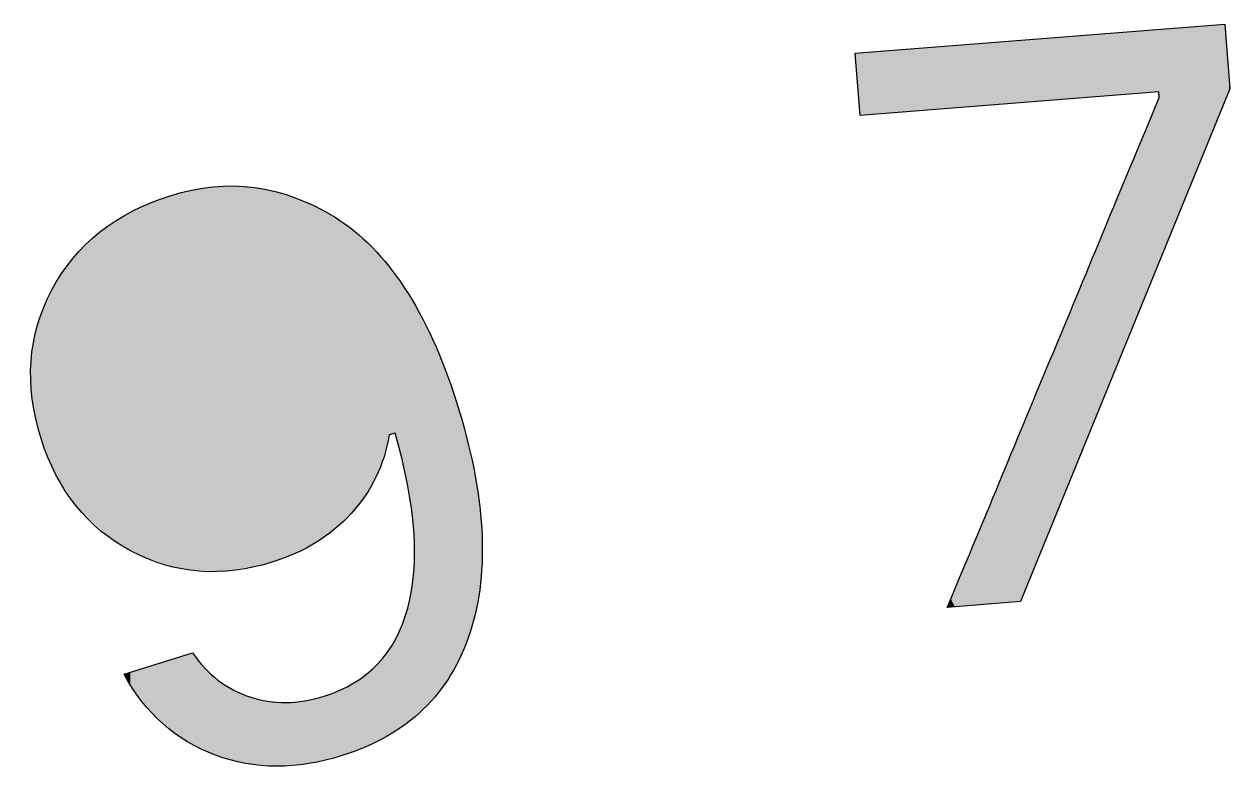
# Model space of a CAD drawing. Extents: x 1 to 47.3, y -47.1 to -0.8.
# Drawn here: x 16.09 to 23.27, y -5.3 to -0.86 of the extents above; entities that cross this region are included whole.
import ezdxf

# ---------------------------------------------------------------- set-up
doc = ezdxf.new("R2010")
doc.units = 0
doc.layers.add('LAYER_1', color=7, linetype='CONTINUOUS')

# ---------------------------------------------------------------- blocks, each defined once
blk = doc.blocks.new('*U27')
at = {"layer": 'LAYER_1', "color": 7}
for points in [[(23.2166, -1.3642), (23.1917, -0.8625), (23.2166, -0.8605)], [(23.2273, -1.338), (23.2166, -0.8605), (23.2273, -0.8597)], [(23.2166, -1.3642), (23.2166, -0.8605), (23.2273, -1.338)], [(23.2347, -1.3198), (23.2273, -0.8597), (23.2347, -0.8591)], [(23.2273, -1.338), (23.2273, -0.8597), (23.2347, -1.3198)], [(23.2347, -1.3198), (23.2347, -0.8591), (23.2357, -1.3174)], [(23.2357, -1.3174), (23.2347, -0.8591), (23.2357, -0.8601)], [(23.2357, -1.3174), (23.2357, -0.8601), (23.2389, -1.3097)], [(23.2389, -1.3097), (23.2357, -0.8601), (23.2389, -0.9002)], [(22.3476, -1.3019), (22.3011, -0.9328), (22.3476, -0.9291)], [(22.4671, -1.2925), (22.3476, -0.9291), (22.4671, -0.9197)], [(22.3476, -1.3019), (22.3476, -0.9291), (22.4671, -1.2925)], [(22.4844, -1.2911), (22.4671, -0.9197), (22.4844, -0.9183)], [(22.4671, -1.2925), (22.4671, -0.9197), (22.4844, -1.2911)], [(22.4984, -1.29), (22.4844, -0.9183), (22.4984, -0.9172)], [(22.4844, -1.2911), (22.4844, -0.9183), (22.4984, -1.29)], [(22.5013, -1.2898), (22.4984, -0.9172), (22.5013, -0.917)], [(22.4984, -1.29), (22.4984, -0.9172), (22.5013, -1.2898)], [(22.5849, -1.2832), (22.5013, -0.917), (22.5849, -0.9104)], [(22.5013, -1.2898), (22.5013, -0.917), (22.5849, -1.2832)], [(22.6669, -1.2767), (22.5849, -0.9104), (22.6669, -0.9039)], [(22.5849, -1.2832), (22.5849, -0.9104), (22.6669, -1.2767)], [(22.6939, -1.2746), (22.6669, -0.9039), (22.6939, -0.9018)], [(22.6669, -1.2767), (22.6669, -0.9039), (22.6939, -1.2746)], [(22.726, -1.2721), (22.6939, -0.9018), (22.726, -0.8993)], [(22.6939, -1.2746), (22.6939, -0.9018), (22.726, -1.2721)], [(22.7846, -1.2675), (22.726, -0.8993), (22.7846, -0.8946)], [(22.726, -1.2721), (22.726, -0.8993), (22.7846, -1.2675)], [(22.8124, -1.2653), (22.7846, -0.8946), (22.8124, -0.8924)], [(22.7846, -1.2675), (22.7846, -0.8946), (22.8124, -1.2653)], [(22.8163, -1.265), (22.8124, -0.8924), (22.8163, -0.8921)], [(22.8124, -1.2653), (22.8124, -0.8924), (22.8163, -1.265)], [(22.8213, -1.2646), (22.8163, -0.8921), (22.8213, -0.8917)], [(22.8163, -1.265), (22.8163, -0.8921), (22.8213, -1.2646)], [(22.8409, -1.263), (22.8213, -0.8917), (22.8409, -0.8902)], [(22.8213, -1.2646), (22.8213, -0.8917), (22.8409, -1.263)], [(22.8435, -1.2631), (22.8409, -0.8902), (22.8435, -0.89)], [(22.8409, -1.263), (22.8409, -0.8902), (22.8435, -1.2631)], [(22.8435, -1.2631), (22.8435, -0.89), (22.8438, -1.2632)], [(22.8438, -1.2632), (22.8435, -0.89), (22.8438, -0.89)], [(22.8459, -1.29), (22.8438, -0.89), (22.8459, -0.8898)], [(22.8438, -1.2632), (22.8438, -0.89), (22.8459, -1.29)], [(22.8459, -1.29), (22.8459, -0.8898), (22.8463, -1.2945)], [(22.8463, -1.2945), (22.8459, -0.8898), (22.8463, -0.8898)], [(22.9483, -2.0217), (22.8463, -0.8898), (22.9483, -0.8817)], [(22.8463, -2.2718), (22.8463, -0.8898), (22.9483, -2.0217)], [(22.9644, -1.9823), (22.9483, -0.8817), (22.9644, -0.8804)], [(22.9483, -2.0217), (22.9483, -0.8817), (22.9644, -1.9823)], [(23.0317, -1.8175), (22.9644, -0.8804), (23.0317, -0.8751)], [(22.9644, -1.9823), (22.9644, -0.8804), (23.0317, -1.8175)], [(23.0406, -1.7956), (23.0317, -0.8751), (23.0406, -0.8744)], [(23.0317, -1.8175), (23.0317, -0.8751), (23.0406, -1.7956)], [(23.0927, -1.6678), (23.0406, -0.8744), (23.0927, -0.8703)], [(23.0406, -1.7956), (23.0406, -0.8744), (23.0927, -1.6678)], [(23.1175, -1.6072), (23.0927, -0.8703), (23.1175, -0.8684)], [(23.0927, -1.6678), (23.0927, -0.8703), (23.1175, -1.6072)], [(23.1465, -1.536), (23.1175, -0.8684), (23.1465, -0.8661)], [(23.1175, -1.6072), (23.1175, -0.8684), (23.1465, -1.536)], [(23.1768, -1.4617), (23.1465, -0.8661), (23.1768, -0.8637)], [(23.1465, -1.536), (23.1465, -0.8661), (23.1768, -1.4617)], [(23.1917, -1.4252), (23.1768, -0.8637), (23.1917, -0.8625)], [(23.1768, -1.4617), (23.1768, -0.8637), (23.1917, -1.4252)], [(23.1917, -1.4252), (23.1917, -0.8625), (23.2166, -1.3642)], [(23.2389, -1.3097), (23.2389, -0.9002), (23.2452, -1.2941)], [(23.2452, -1.2941), (23.2389, -0.9002), (23.2452, -0.9806)], [(21.401, -1.3765), (21.2989, -1.0119), (21.401, -1.0039)], [(21.4269, -1.3745), (21.401, -1.0039), (21.4269, -1.0018)], [(21.401, -1.3765), (21.401, -1.0039), (21.4269, -1.3745)], [(21.5854, -1.362), (21.4269, -1.0018), (21.5854, -0.9893)], [(21.4269, -1.3745), (21.4269, -1.0018), (21.5854, -1.362)], [(21.5882, -1.3618), (21.5854, -0.9893), (21.5882, -0.9891)], [(21.5854, -1.362), (21.5854, -0.9893), (21.5882, -1.3618)], [(21.5996, -1.3609), (21.5882, -0.9891), (21.5996, -0.9882)], [(21.5882, -1.3618), (21.5882, -0.9891), (21.5996, -1.3609)], [(21.6064, -1.3604), (21.5996, -0.9882), (21.6064, -0.9876)], [(21.5996, -1.3609), (21.5996, -0.9882), (21.6064, -1.3604)], [(21.6295, -1.3585), (21.6064, -0.9876), (21.6295, -0.9858)], [(21.6064, -1.3604), (21.6064, -0.9876), (21.6295, -1.3585)], [(21.6305, -1.3584), (21.6295, -0.9858), (21.6305, -0.9857)], [(21.6295, -1.3585), (21.6295, -0.9858), (21.6305, -1.3584)], [(21.6386, -1.3578), (21.6305, -0.9857), (21.6386, -0.9851)], [(21.6305, -1.3584), (21.6305, -0.9857), (21.6386, -1.3578)], [(21.6386, -1.3578), (21.6386, -0.9851), (21.6388, -1.3578)], [(21.6388, -1.3578), (21.6386, -0.9851), (21.6388, -0.9851)], [(21.7327, -1.3504), (21.6388, -0.9851), (21.7327, -0.9777)], [(21.6388, -1.3578), (21.6388, -0.9851), (21.7327, -1.3504)], [(21.7482, -1.3492), (21.7327, -0.9777), (21.7482, -0.9765)], [(21.7327, -1.3504), (21.7327, -0.9777), (21.7482, -1.3492)], [(21.8435, -1.3417), (21.7482, -0.9765), (21.8435, -0.9689)], [(21.7482, -1.3492), (21.7482, -0.9765), (21.8435, -1.3417)], [(21.8563, -1.3406), (21.8435, -0.9689), (21.8563, -0.9679)], [(21.8435, -1.3417), (21.8435, -0.9689), (21.8563, -1.3406)], [(21.9446, -1.3337), (21.8563, -0.9679), (21.9446, -0.9609)], [(21.8563, -1.3406), (21.8563, -0.9679), (21.9446, -1.3337)], [(22.0096, -1.3286), (21.9446, -0.9609), (22.0096, -0.9558)], [(21.9446, -1.3337), (21.9446, -0.9609), (22.0096, -1.3286)], [(22.0203, -1.3277), (22.0096, -0.9558), (22.0203, -0.955)], [(22.0096, -1.3286), (22.0096, -0.9558), (22.0203, -1.3277)], [(22.0249, -1.3274), (22.0203, -0.955), (22.0249, -0.9546)], [(22.0203, -1.3277), (22.0203, -0.955), (22.0249, -1.3274)], [(22.042, -1.326), (22.0249, -0.9546), (22.042, -0.9533)], [(22.0249, -1.3274), (22.0249, -0.9546), (22.042, -1.326)], [(22.0589, -1.3247), (22.042, -0.9533), (22.0589, -0.9519)], [(22.042, -1.326), (22.042, -0.9533), (22.0589, -1.3247)], [(22.0707, -1.3237), (22.0589, -0.9519), (22.0707, -0.951)], [(22.0589, -1.3247), (22.0589, -0.9519), (22.0707, -1.3237)], [(22.0801, -1.323), (22.0707, -0.951), (22.0801, -0.9502)], [(22.0707, -1.3237), (22.0707, -0.951), (22.0801, -1.323)], [(22.1099, -1.3207), (22.0801, -0.9502), (22.1099, -0.9479)], [(22.0801, -1.323), (22.0801, -0.9502), (22.1099, -1.3207)], [(22.1584, -1.3168), (22.1099, -0.9479), (22.1584, -0.9441)], [(22.1099, -1.3207), (22.1099, -0.9479), (22.1584, -1.3168)], [(22.1884, -1.3145), (22.1584, -0.9441), (22.1884, -0.9417)], [(22.1584, -1.3168), (22.1584, -0.9441), (22.1884, -1.3145)], [(22.215, -1.3124), (22.1884, -0.9417), (22.215, -0.9396)], [(22.1884, -1.3145), (22.1884, -0.9417), (22.215, -1.3124)], [(22.2758, -1.3076), (22.215, -0.9396), (22.2758, -0.9348)], [(22.215, -1.3124), (22.215, -0.9396), (22.2758, -1.3076)], [(22.2784, -1.3074), (22.2758, -0.9348), (22.2784, -0.9346)], [(22.2758, -1.3076), (22.2758, -0.9348), (22.2784, -1.3074)], [(22.3011, -1.3056), (22.2784, -0.9346), (22.3011, -0.9328)], [(22.2784, -1.3074), (22.2784, -0.9346), (22.3011, -1.3056)], [(22.3011, -1.3056), (22.3011, -0.9328), (22.3476, -1.3019)], [(23.2452, -1.2941), (23.2452, -0.9806), (23.2519, -1.2776)], [(23.2519, -1.2776), (23.2452, -0.9806), (23.2519, -1.066)], [(21.0405, -1.0616), (21.0382, -1.0325), (21.0405, -1.0323)], [(21.0462, -1.1337), (21.0405, -1.0323), (21.0462, -1.0319)], [(21.0405, -1.0616), (21.0405, -1.0323), (21.0462, -1.1337)], [(21.05, -1.182), (21.0462, -1.0319), (21.05, -1.0316)], [(21.0462, -1.1337), (21.0462, -1.0319), (21.05, -1.182)], [(21.0607, -1.3169), (21.05, -1.0316), (21.0607, -1.0307)], [(21.05, -1.182), (21.05, -1.0316), (21.0607, -1.3169)], [(21.0659, -1.3829), (21.0607, -1.0307), (21.0659, -1.0303)], [(21.0607, -1.3169), (21.0607, -1.0307), (21.0659, -1.3829)], [(21.0672, -1.3996), (21.0659, -1.0303), (21.0672, -1.0302)], [(21.0659, -1.3829), (21.0659, -1.0303), (21.0672, -1.3996)], [(21.0725, -1.4024), (21.0672, -1.0302), (21.0725, -1.0298)], [(21.0672, -1.3996), (21.0672, -1.0302), (21.0725, -1.4024)], [(21.0841, -1.4015), (21.0725, -1.0298), (21.0841, -1.0289)], [(21.0725, -1.4024), (21.0725, -1.0298), (21.0841, -1.4015)], [(21.0953, -1.4006), (21.0841, -1.0289), (21.0953, -1.028)], [(21.0841, -1.4015), (21.0841, -1.0289), (21.0953, -1.4006)], [(21.1349, -1.3975), (21.0953, -1.028), (21.1349, -1.0249)], [(21.0953, -1.4006), (21.0953, -1.028), (21.1349, -1.3975)], [(21.1383, -1.3973), (21.1349, -1.0249), (21.1383, -1.0246)], [(21.1349, -1.3975), (21.1349, -1.0249), (21.1383, -1.3973)], [(21.2106, -1.3916), (21.1383, -1.0246), (21.2106, -1.0189)], [(21.1383, -1.3973), (21.1383, -1.0246), (21.2106, -1.3916)], [(21.2575, -1.3879), (21.2106, -1.0189), (21.2575, -1.0152)], [(21.2106, -1.3916), (21.2106, -1.0189), (21.2575, -1.3879)], [(21.2989, -1.3846), (21.2575, -1.0152), (21.2989, -1.0119)], [(21.2575, -1.3879), (21.2575, -1.0152), (21.2989, -1.3846)], [(21.2989, -1.3846), (21.2989, -1.0119), (21.401, -1.3765)], [(23.2519, -1.2776), (23.2519, -1.066), (23.2601, -1.2577)], [(23.2601, -1.2577), (23.2519, -1.066), (23.2601, -1.1692)], [(23.2601, -1.2577), (23.2601, -1.1692), (23.2645, -1.2468)], [(23.2645, -1.2468), (23.2601, -1.1692), (23.2645, -1.2255)], [(23.2645, -1.2468), (23.2645, -1.2255), (23.2649, -1.2456)], [(23.2649, -1.2456), (23.2645, -1.2255), (23.2649, -1.2305)], [(23.2649, -1.2456), (23.2649, -1.2305), (23.2659, -1.2427)], [(22.8213, -2.3331), (22.8163, -1.3671), (22.8213, -1.355)], [(22.8409, -2.2851), (22.8213, -1.355), (22.8409, -1.3081)], [(22.8213, -2.3331), (22.8213, -1.355), (22.8409, -2.2851)], [(22.8435, -2.2787), (22.8409, -1.3081), (22.8435, -1.3019)], [(22.8409, -2.2851), (22.8409, -1.3081), (22.8435, -2.2787)], [(22.8438, -2.278), (22.8435, -1.3019), (22.8438, -1.3011)], [(22.8435, -2.2787), (22.8435, -1.3019), (22.8438, -2.278)], [(22.8459, -2.2727), (22.8438, -1.3011), (22.8459, -1.2954)], [(22.8438, -2.278), (22.8438, -1.3011), (22.8459, -2.2727)], [(22.8463, -2.2718), (22.8459, -1.2954), (22.8463, -1.2945)], [(22.8459, -2.2727), (22.8459, -1.2954), (22.8463, -2.2718)], [(22.8124, -2.3549), (22.7846, -1.4429), (22.8124, -1.3764)], [(22.8163, -2.3454), (22.8124, -1.3764), (22.8163, -1.3671)], [(22.8124, -2.3549), (22.8124, -1.3764), (22.8163, -2.3454)], [(22.8163, -2.3454), (22.8163, -1.3671), (22.8213, -2.3331)], [(22.7846, -2.4229), (22.726, -1.5838), (22.7846, -1.4429)], [(22.7846, -2.4229), (22.7846, -1.4429), (22.8124, -2.3549)], [(22.726, -2.5667), (22.6939, -1.6607), (22.726, -1.5838)], [(22.726, -2.5667), (22.726, -1.5838), (22.7846, -2.4229)], [(22.6939, -2.6453), (22.6669, -1.7257), (22.6939, -1.6607)], [(22.6939, -2.6453), (22.6939, -1.6607), (22.726, -2.5667)], [(22.6669, -2.7114), (22.5849, -1.9233), (22.6669, -1.7257)], [(22.6669, -2.7114), (22.6669, -1.7257), (22.6939, -2.6453)], [(22.5849, -2.9125), (22.5013, -2.1253), (22.5849, -1.9233)], [(22.5849, -2.9125), (22.5849, -1.9233), (22.6669, -2.7114)], [(22.4984, -3.1245), (22.4844, -2.1661), (22.4984, -2.1323)], [(22.5013, -3.1174), (22.4984, -2.1323), (22.5013, -2.1253)], [(22.4984, -3.1245), (22.4984, -2.1323), (22.5013, -3.1174)], [(22.5013, -3.1174), (22.5013, -2.1253), (22.5849, -2.9125)], [(22.4671, -3.2013), (22.3476, -2.4957), (22.4671, -2.2079)], [(22.4844, -3.1588), (22.4671, -2.2079), (22.4844, -2.1661)], [(22.4671, -3.2013), (22.4671, -2.2079), (22.4844, -3.1588)], [(22.4844, -3.1588), (22.4844, -2.1661), (22.4984, -3.1245)], [(22.3476, -3.494), (22.3011, -2.6077), (22.3476, -2.4957)], [(22.3476, -3.494), (22.3476, -2.4957), (22.4671, -3.2013)], [(22.3011, -3.6079), (22.2784, -2.6624), (22.3011, -2.6077)], [(22.3011, -3.6079), (22.3011, -2.6077), (22.3476, -3.494)], [(22.2758, -3.67), (22.215, -2.815), (22.2758, -2.6688)], [(22.2784, -3.6635), (22.2758, -2.6688), (22.2784, -2.6624)], [(22.2758, -3.67), (22.2758, -2.6688), (22.2784, -3.6635)], [(22.2784, -3.6635), (22.2784, -2.6624), (22.3011, -3.6079)], [(22.215, -3.819), (22.1884, -2.8789), (22.215, -2.815)], [(22.215, -3.819), (22.215, -2.815), (22.2758, -3.67)], [(22.1884, -3.8843), (22.1584, -2.9509), (22.1884, -2.8789)], [(22.1884, -3.8843), (22.1884, -2.8789), (22.215, -3.819)], [(22.1584, -3.9577), (22.1099, -3.0675), (22.1584, -2.9509)], [(22.1584, -3.9577), (22.1584, -2.9509), (22.1884, -3.8843)], [(22.1099, -4.0765), (22.0801, -3.1391), (22.1099, -3.0675)], [(22.1099, -4.0765), (22.1099, -3.0675), (22.1584, -3.9577)], [(22.0801, -4.1496), (22.0707, -3.1617), (22.0801, -3.1391)], [(22.0801, -4.1496), (22.0801, -3.1391), (22.1099, -4.0765)], [(22.0589, -4.2015), (22.042, -3.231), (22.0589, -3.19)], [(22.0707, -4.1726), (22.0589, -3.19), (22.0707, -3.1617)], [(22.0589, -4.2015), (22.0589, -3.19), (22.0707, -4.1726)], [(22.0707, -4.1726), (22.0707, -3.1617), (22.0801, -4.1496)], [(22.0203, -4.296), (22.0096, -3.3092), (22.0203, -3.2834)], [(22.0249, -4.285), (22.0203, -3.2834), (22.0249, -3.2723)], [(22.0203, -4.296), (22.0203, -3.2834), (22.0249, -4.285)], [(22.042, -4.243), (22.0249, -3.2723), (22.042, -3.231)], [(22.0249, -4.285), (22.0249, -3.2723), (22.042, -4.243)], [(22.042, -4.243), (22.042, -3.231), (22.0589, -4.2015)], [(22.0096, -4.2969), (21.9446, -3.4661), (22.0096, -3.3092)], [(22.0096, -4.2969), (22.0096, -3.3092), (22.0203, -4.296)], [(21.9446, -4.302), (21.8563, -3.6793), (21.9446, -3.4661)], [(21.9446, -4.302), (21.9446, -3.4661), (22.0096, -4.2969)], [(21.8435, -4.31), (21.7482, -3.9398), (21.8435, -3.7103)], [(21.8563, -4.309), (21.8435, -3.7103), (21.8563, -3.6793)], [(21.8435, -4.31), (21.8435, -3.7103), (21.8563, -4.309)], [(21.8563, -4.309), (21.8563, -3.6793), (21.9446, -4.302)], [(21.7482, -4.3175), (21.7327, -3.977), (21.7482, -3.9398)], [(21.7482, -4.3175), (21.7482, -3.9398), (21.8435, -4.31)], [(21.7327, -4.3187), (21.6388, -4.2025), (21.7327, -3.977)], [(21.7327, -4.3187), (21.7327, -3.977), (21.7482, -4.3175)], [(21.6295, -4.3268), (21.6064, -4.28), (21.6295, -4.2247)], [(21.6305, -4.3268), (21.6295, -4.2247), (21.6305, -4.2222)], [(21.6295, -4.3268), (21.6295, -4.2247), (21.6305, -4.3268)], [(21.6386, -4.3261), (21.6305, -4.2222), (21.6386, -4.2028)], [(21.6305, -4.3268), (21.6305, -4.2222), (21.6386, -4.3261)], [(21.6388, -4.3261), (21.6386, -4.2028), (21.6388, -4.2025)], [(21.6386, -4.3261), (21.6386, -4.2028), (21.6388, -4.3261)], [(21.6388, -4.3261), (21.6388, -4.2025), (21.7327, -4.3187)], [(21.5996, -4.3292), (21.5882, -4.3237), (21.5996, -4.2962)], [(21.6064, -4.3287), (21.5996, -4.2962), (21.6064, -4.28)], [(21.5996, -4.3292), (21.5996, -4.2962), (21.6064, -4.3287)], [(21.6064, -4.3287), (21.6064, -4.28), (21.6295, -4.3268)], [(21.5882, -4.3301), (21.5854, -4.3303), (21.5882, -4.3237)], [(21.5882, -4.3301), (21.5882, -4.3237), (21.5996, -4.3292)]]:
    blk.add_solid(points, dxfattribs=at)
blk = doc.blocks.new('*U28')
at = {"layer": 'LAYER_1', "color": 7}
for points in [[(17.0325, -4.1017), (17.01, -1.8685), (17.0325, -1.8628)], [(17.0328, -4.1017), (17.0325, -1.8628), (17.0328, -1.8627)], [(17.0325, -4.1017), (17.0325, -1.8628), (17.0328, -4.1017)], [(17.0829, -4.1048), (17.0328, -1.8627), (17.0829, -1.8499)], [(17.0328, -4.1017), (17.0328, -1.8627), (17.0829, -4.1048)], [(17.0946, -4.1056), (17.0829, -1.8499), (17.0946, -1.8469)], [(17.0829, -4.1048), (17.0829, -1.8499), (17.0946, -4.1056)], [(17.0964, -4.1057), (17.0946, -1.8469), (17.0964, -1.8465)], [(17.0946, -4.1056), (17.0946, -1.8469), (17.0964, -4.1057)], [(17.1047, -4.1062), (17.0964, -1.8465), (17.1047, -1.8443)], [(17.0964, -4.1057), (17.0964, -1.8465), (17.1047, -4.1062)], [(17.1072, -4.1064), (17.1047, -1.8443), (17.1072, -1.8437)], [(17.1047, -4.1062), (17.1047, -1.8443), (17.1072, -4.1064)], [(17.1861, -4.1114), (17.1072, -1.8437), (17.1861, -1.8333)], [(17.1072, -4.1064), (17.1072, -1.8437), (17.1861, -4.1114)], [(17.1889, -4.1115), (17.1861, -1.8333), (17.1889, -1.8329)], [(17.1861, -4.1114), (17.1861, -1.8333), (17.1889, -4.1115)], [(17.2487, -4.1153), (17.1889, -1.8329), (17.2487, -1.825)], [(17.1889, -4.1115), (17.1889, -1.8329), (17.2487, -4.1153)], [(17.2702, -4.1167), (17.2487, -1.825), (17.2702, -1.8249)], [(17.2487, -4.1153), (17.2487, -1.825), (17.2702, -4.1167)], [(17.2702, -4.1167), (17.2702, -1.8249), (17.2799, -4.1151)], [(17.2799, -4.1151), (17.2702, -1.8249), (17.2799, -1.8249)], [(17.386, -4.0978), (17.2799, -1.8249), (17.386, -1.8243)], [(17.2799, -4.1151), (17.2799, -1.8249), (17.386, -4.0978)], [(17.386, -4.0978), (17.386, -1.8243), (17.3876, -4.0975)], [(17.3876, -4.0975), (17.386, -1.8243), (17.3876, -1.8243)], [(17.3876, -4.0975), (17.3876, -1.8243), (17.3884, -4.0974)], [(17.3884, -4.0974), (17.3876, -1.8243), (17.3884, -1.8243)], [(17.3884, -4.0974), (17.3884, -1.8243), (17.5032, -4.0786)], [(17.5032, -4.0786), (17.3884, -1.8243), (17.5032, -1.8385)], [(17.5032, -4.0786), (17.5032, -1.8385), (17.518, -4.0762)], [(17.518, -4.0762), (17.5032, -1.8385), (17.518, -1.8404)], [(17.518, -4.0762), (17.518, -1.8404), (17.5263, -4.0738)], [(17.5263, -4.0738), (17.518, -1.8404), (17.5263, -1.8414)], [(17.5263, -4.0738), (17.5263, -1.8414), (17.5789, -4.0583)], [(17.5789, -4.0583), (17.5263, -1.8414), (17.5789, -1.8549)], [(17.5789, -4.0583), (17.5789, -1.8549), (17.5955, -4.0527)], [(17.5955, -4.0527), (17.5789, -1.8549), (17.5955, -1.8592)], [(17.5955, -4.0527), (17.5955, -1.8592), (17.6182, -4.045)], [(17.6182, -4.045), (17.5955, -1.8592), (17.6182, -1.865)], [(16.8318, -4.0396), (16.8048, -1.9417), (16.8318, -1.9287)], [(16.856, -4.0471), (16.8318, -1.9287), (16.856, -1.9198)], [(16.8318, -4.0396), (16.8318, -1.9287), (16.856, -4.0471)], [(16.8738, -4.0526), (16.856, -1.9198), (16.8738, -1.9133)], [(16.856, -4.0471), (16.856, -1.9198), (16.8738, -4.0526)], [(16.9638, -4.0804), (16.8738, -1.9133), (16.9638, -1.8803)], [(16.8738, -4.0526), (16.8738, -1.9133), (16.9638, -4.0804)], [(17.01, -4.0947), (16.9638, -1.8803), (17.01, -1.8685)], [(16.9638, -4.0804), (16.9638, -1.8803), (17.01, -4.0947)], [(17.01, -4.0947), (17.01, -1.8685), (17.0325, -4.1017)], [(17.6182, -4.045), (17.6182, -1.865), (17.625, -4.0423)], [(17.625, -4.0423), (17.6182, -1.865), (17.625, -1.8668)], [(17.625, -4.0423), (17.625, -1.8668), (17.6623, -4.0276)], [(17.6623, -4.0276), (17.625, -1.8668), (17.6623, -1.8764)], [(17.6623, -4.0276), (17.6623, -1.8764), (17.6938, -4.0152)], [(17.6938, -4.0152), (17.6623, -1.8764), (17.6938, -1.8888)], [(17.6938, -4.0152), (17.6938, -1.8888), (17.7506, -3.9856)], [(17.7506, -3.9856), (17.6938, -1.8888), (17.7506, -1.9112)], [(17.7506, -3.9856), (17.7506, -1.9112), (17.7966, -3.9616)], [(17.7966, -3.9616), (17.7506, -1.9112), (17.7966, -1.9293)], [(17.7966, -3.9616), (17.7966, -1.9293), (17.8122, -3.9535)], [(17.8122, -3.9535), (17.7966, -1.9293), (17.8122, -1.9376)], [(16.6894, -3.9643), (16.6001, -2.0553), (16.6894, -2.0001)], [(16.6918, -3.9658), (16.6894, -2.0001), (16.6918, -1.9986)], [(16.6894, -3.9643), (16.6894, -2.0001), (16.6918, -3.9658)], [(16.6984, -3.9695), (16.6918, -1.9986), (16.6984, -1.9945)], [(16.6918, -3.9658), (16.6918, -1.9986), (16.6984, -3.9695)], [(16.7106, -3.9766), (16.6984, -1.9945), (16.7106, -1.987)], [(16.6984, -3.9695), (16.6984, -1.9945), (16.7106, -3.9766)], [(16.7268, -3.986), (16.7106, -1.987), (16.7268, -1.9792)], [(16.7106, -3.9766), (16.7106, -1.987), (16.7268, -3.986)], [(16.792, -4.0238), (16.7268, -1.9792), (16.792, -1.9478)], [(16.7268, -3.986), (16.7268, -1.9792), (16.7268, -3.986)], [(16.7268, -3.986), (16.7268, -1.9792), (16.7268, -1.9792)], [(16.7268, -3.986), (16.7268, -1.9792), (16.792, -4.0238)], [(16.8048, -4.0312), (16.792, -1.9478), (16.8048, -1.9417)], [(16.792, -4.0238), (16.792, -1.9478), (16.8048, -4.0312)], [(16.8048, -4.0312), (16.8048, -1.9417), (16.8318, -4.0396)], [(17.8122, -3.9535), (17.8122, -1.9376), (17.8328, -3.9427)], [(17.8328, -3.9427), (17.8122, -1.9376), (17.8328, -1.9487)], [(17.8328, -3.9427), (17.8328, -1.9487), (17.88, -3.9082)], [(17.88, -3.9082), (17.8328, -1.9487), (17.88, -1.9739)], [(17.88, -3.9082), (17.88, -1.9739), (17.9237, -3.8762)], [(17.9237, -3.8762), (17.88, -1.9739), (17.9237, -1.9972)], [(17.9237, -3.8762), (17.9237, -1.9972), (17.929, -3.8724)], [(17.929, -3.8724), (17.9237, -1.9972), (17.929, -2)], [(17.929, -3.8724), (17.929, -2), (17.9557, -3.8528)], [(17.9557, -3.8528), (17.929, -2), (17.9557, -2.0188)], [(16.5935, -3.9088), (16.5005, -2.1335), (16.5935, -2.0604)], [(16.6001, -3.9126), (16.5935, -2.0604), (16.6001, -2.0553)], [(16.5935, -3.9088), (16.5935, -2.0604), (16.6001, -3.9126)], [(16.6001, -3.9126), (16.6001, -2.0553), (16.6894, -3.9643)], [(17.9557, -3.8528), (17.9557, -2.0188), (17.9803, -3.8281)], [(17.9803, -3.8281), (17.9557, -2.0188), (17.9803, -2.0361)], [(17.9803, -3.8281), (17.9803, -2.0361), (17.9835, -3.8249)], [(17.9835, -3.8249), (17.9803, -2.0361), (17.9835, -2.0382)], [(17.9835, -3.8249), (17.9835, -2.0382), (18.057, -3.7511)], [(18.057, -3.7511), (17.9835, -2.0382), (18.057, -2.0898)], [(16.5005, -3.8214), (16.4193, -2.214), (16.5005, -2.1335)], [(16.5005, -3.8214), (16.5005, -2.1335), (16.5935, -3.9088)], [(18.057, -3.7511), (18.057, -2.0898), (18.058, -3.7501)], [(18.058, -3.7501), (18.057, -2.0898), (18.058, -2.0907)], [(18.058, -3.7501), (18.058, -2.0907), (18.0622, -3.7459)], [(18.0622, -3.7459), (18.058, -2.0907), (18.0622, -2.0946)], [(18.0622, -3.7459), (18.0622, -2.0946), (18.0759, -3.727)], [(18.0759, -3.727), (18.0622, -2.0946), (18.0759, -2.1072)], [(18.0759, -3.727), (18.0759, -2.1072), (18.1486, -3.6261)], [(18.1486, -3.6261), (18.0759, -2.1072), (18.1486, -2.1742)], [(16.4117, -3.7336), (16.3337, -2.3197), (16.4117, -2.2216)], [(16.4193, -3.7451), (16.4117, -2.2216), (16.4193, -2.214)], [(16.4117, -3.7336), (16.4117, -2.2216), (16.4193, -3.7451)], [(16.4193, -3.7451), (16.4193, -2.214), (16.5005, -3.8214)], [(18.1486, -3.6261), (18.1486, -2.1742), (18.1573, -3.6086)], [(18.1573, -3.6086), (18.1486, -2.1742), (18.1573, -2.1822)], [(18.1573, -3.6086), (18.1573, -2.1822), (18.1768, -3.5692)], [(18.1768, -3.5692), (18.1573, -2.1822), (18.1768, -2.2001)], [(18.1768, -3.5692), (18.1768, -2.2001), (18.2069, -3.5082)], [(18.2069, -3.5082), (18.1768, -2.2001), (18.2069, -2.2356)], [(18.2069, -3.5082), (18.2069, -2.2356), (18.2132, -3.4954)], [(18.2132, -3.4954), (18.2069, -2.2356), (18.2132, -2.243)], [(18.2132, -3.4954), (18.2132, -2.243), (18.2277, -3.4476)], [(18.2277, -3.4476), (18.2132, -2.243), (18.2277, -2.2599)], [(18.2277, -3.4476), (18.2277, -2.2599), (18.256, -3.3538)], [(18.256, -3.3538), (18.2277, -2.2599), (18.256, -2.2932)], [(18.256, -3.3538), (18.256, -2.2932), (18.2633, -3.3167)], [(18.2633, -3.3167), (18.256, -2.2932), (18.2633, -2.3017)], [(16.3337, -3.6163), (16.2836, -2.4001), (16.3337, -2.3197)], [(16.3337, -3.6163), (16.3337, -2.3197), (16.4117, -3.7336)], [(18.2633, -3.3167), (18.2633, -2.3017), (18.2654, -3.3042)], [(18.2654, -3.3042), (18.2633, -2.3017), (18.2654, -2.3042)], [(18.2654, -3.3042), (18.2654, -2.3042), (18.2656, -3.3041)], [(18.2656, -3.3041), (18.2654, -2.3042), (18.2656, -2.3045)], [(18.2656, -3.3041), (18.2656, -2.3045), (18.2686, -3.3032)], [(18.2686, -3.3032), (18.2656, -2.3045), (18.2686, -2.308)], [(18.2686, -3.3032), (18.2686, -2.308), (18.2871, -3.2973)], [(18.2871, -3.2973), (18.2686, -2.308), (18.2871, -2.3297)], [(18.2871, -3.2973), (18.2871, -2.3297), (18.2882, -3.2969)], [(18.2882, -3.2969), (18.2871, -2.3297), (18.2882, -2.331)], [(18.2882, -3.2969), (18.2882, -2.331), (18.295, -3.2947)], [(18.295, -3.2947), (18.2882, -2.331), (18.295, -2.3411)], [(18.295, -3.2947), (18.295, -2.3411), (18.2994, -3.2934)], [(18.2994, -3.2934), (18.295, -2.3411), (18.2994, -2.3474)], [(18.2994, -3.2934), (18.2994, -2.3474), (18.3004, -3.293)], [(18.3004, -3.293), (18.2994, -2.3474), (18.3004, -2.3489)], [(18.3004, -3.293), (18.3004, -2.3489), (18.3005, -3.293)], [(18.3005, -3.293), (18.3004, -2.3489), (18.3005, -2.3491)], [(18.3005, -3.293), (18.3005, -2.3491), (18.3118, -3.3327)], [(18.3118, -3.3327), (18.3005, -2.3491), (18.3118, -2.3657)], [(18.3118, -3.3327), (18.3118, -2.3657), (18.3354, -3.4266)], [(18.3354, -3.4266), (18.3118, -2.3657), (18.3354, -2.4004)], [(16.2664, -3.5034), (16.2302, -2.5035), (16.2664, -2.4277)], [(16.2836, -3.5411), (16.2664, -2.4277), (16.2836, -2.4001)], [(16.2664, -3.5034), (16.2664, -2.4277), (16.2836, -3.5411)], [(16.2836, -3.5411), (16.2836, -2.4001), (16.3337, -3.6163)], [(18.3354, -3.4266), (18.3354, -2.4004), (18.3398, -3.4438)], [(18.3398, -3.4438), (18.3354, -2.4004), (18.3398, -2.4068)], [(18.3398, -3.4438), (18.3398, -2.4068), (18.3554, -3.5056)], [(18.3554, -3.5056), (18.3398, -2.4068), (18.3554, -2.4297)], [(18.3554, -3.5056), (18.3554, -2.4297), (18.3728, -3.595)], [(18.3728, -3.595), (18.3554, -2.4297), (18.3728, -2.4554)], [(16.2302, -3.424), (16.2114, -2.5429), (16.2302, -2.5035)], [(16.2302, -3.424), (16.2302, -2.5035), (16.2664, -3.5034)], [(18.3728, -3.595), (18.3728, -2.4554), (18.3873, -3.6691)], [(18.3873, -3.6691), (18.3728, -2.4554), (18.3873, -2.4766)], [(18.3873, -3.6691), (18.3873, -2.4766), (18.3912, -3.6985)], [(18.3912, -3.6985), (18.3873, -2.4766), (18.3912, -2.4823)], [(18.3912, -3.6985), (18.3912, -2.4823), (18.399, -3.7575)], [(18.399, -3.7575), (18.3912, -2.4823), (18.399, -2.4965)], [(18.399, -3.7575), (18.399, -2.4965), (18.4077, -3.8233)], [(18.4077, -3.8233), (18.399, -2.4965), (18.4077, -2.5122)], [(16.2114, -3.3692), (16.1863, -2.6163), (16.2114, -2.5429)], [(16.2114, -3.3692), (16.2114, -2.5429), (16.2302, -3.424)], [(18.4077, -3.8233), (18.4077, -2.5122), (18.4135, -3.9202)], [(18.4135, -3.9202), (18.4077, -2.5122), (18.4135, -2.5228)], [(18.4135, -3.9202), (18.4135, -2.5228), (18.4164, -3.9682)], [(18.4164, -3.9682), (18.4135, -2.5228), (18.4164, -2.5281)], [(18.4164, -4.9806), (18.4164, -2.5281), (18.4566, -4.9481)], [(18.4566, -4.9481), (18.4164, -2.5281), (18.4566, -2.601)], [(16.1863, -3.296), (16.1709, -2.6611), (16.1863, -2.6163)], [(16.1863, -3.296), (16.1863, -2.6163), (16.2114, -3.3692)], [(18.4566, -4.9481), (18.4566, -2.601), (18.4859, -4.9165)], [(18.4859, -4.9165), (18.4566, -2.601), (18.4859, -2.6542)], [(16.1709, -3.2325), (16.1542, -2.7393), (16.1709, -2.6611)], [(16.1709, -3.2325), (16.1709, -2.6611), (16.1863, -3.296)], [(18.4859, -4.9165), (18.4859, -2.6542), (18.5573, -4.8393)], [(18.5573, -4.8393), (18.4859, -2.6542), (18.5573, -2.8135)], [(16.145, -3.0951), (16.1366, -2.873), (16.145, -2.7822)], [(16.1542, -3.1631), (16.145, -2.7822), (16.1542, -2.7393)], [(16.145, -3.0951), (16.145, -2.7822), (16.1542, -3.1631)], [(16.1542, -3.1631), (16.1542, -2.7393), (16.1709, -3.2325)], [(18.5573, -4.8393), (18.5573, -2.8135), (18.5722, -4.8176)], [(18.5722, -4.8176), (18.5573, -2.8135), (18.5722, -2.8466)], [(18.5722, -4.8176), (18.5722, -2.8466), (18.642, -4.716)], [(18.642, -4.716), (18.5722, -2.8466), (18.642, -3.0373)], [(16.1366, -3.0332), (16.1335, -2.9063), (16.1366, -2.873)], [(16.1366, -3.0332), (16.1366, -2.873), (16.145, -3.0951)], [(18.642, -4.716), (18.642, -3.0373), (18.6502, -4.6996)], [(18.6502, -4.6996), (18.642, -3.0373), (18.6502, -3.0596)], [(18.6502, -4.6996), (18.6502, -3.0596), (18.7107, -4.5783)], [(18.7107, -4.5783), (18.6502, -3.0596), (18.7107, -3.2621)], [(18.7107, -4.5783), (18.7107, -3.2621), (18.7177, -4.558)], [(18.7177, -4.558), (18.7107, -3.2621), (18.7177, -3.2856)], [(18.7177, -4.558), (18.7177, -3.2856), (18.7632, -4.4263)], [(18.7632, -4.4263), (18.7177, -3.2856), (18.7632, -3.4802)], [(18.7632, -4.4263), (18.7632, -3.4802), (18.7684, -4.4025)], [(18.7684, -4.4025), (18.7632, -3.4802), (18.7684, -3.5023)], [(18.7684, -4.4025), (18.7684, -3.5023), (18.7987, -4.2628)], [(18.7987, -4.2628), (18.7684, -3.5023), (18.7987, -3.6893)], [(18.7987, -4.2628), (18.7987, -3.6893), (18.8018, -4.2332)], [(18.8018, -4.2332), (18.7987, -3.6893), (18.8018, -3.7084)], [(18.8018, -4.2332), (18.8018, -3.7084), (18.8169, -4.0886)], [(18.8169, -4.0886), (18.8018, -3.7084), (18.8169, -3.8914)], [(18.8169, -4.0886), (18.8169, -3.8914), (18.818, -3.9038)], [(18.4164, -4.9806), (18.4135, -4.1037), (18.4164, -3.9682)], [(18.4077, -4.9877), (18.399, -4.2298), (18.4077, -4.1544)], [(18.4135, -4.983), (18.4077, -4.1544), (18.4135, -4.1037)], [(18.4077, -4.9877), (18.4077, -4.1544), (18.4135, -4.983)], [(18.4135, -4.983), (18.4135, -4.1037), (18.4164, -4.9806)], [(18.399, -4.9947), (18.3912, -4.2646), (18.399, -4.2298)], [(18.399, -4.9947), (18.399, -4.2298), (18.4077, -4.9877)], [(18.3873, -5.0041), (18.3728, -4.3466), (18.3873, -4.2819)], [(18.3912, -5.001), (18.3873, -4.2819), (18.3912, -4.2646)], [(18.3873, -5.0041), (18.3873, -4.2819), (18.3912, -5.001)], [(18.3912, -5.001), (18.3912, -4.2646), (18.399, -4.9947)], [(18.3728, -5.0158), (18.3554, -4.3964), (18.3728, -4.3466)], [(18.3728, -5.0158), (18.3728, -4.3466), (18.3873, -5.0041)], [(18.3398, -5.0425), (18.3354, -4.453), (18.3398, -4.4406)], [(18.3554, -5.0299), (18.3398, -4.4406), (18.3554, -4.3964)], [(18.3398, -5.0425), (18.3398, -4.4406), (18.3554, -5.0299)], [(18.3554, -5.0299), (18.3554, -4.3964), (18.3728, -5.0158)], [(18.3118, -5.0594), (18.3005, -4.5218), (18.3118, -4.4996)], [(18.3354, -5.0451), (18.3118, -4.4996), (18.3354, -4.453)], [(18.3118, -5.0594), (18.3118, -4.4996), (18.3354, -5.0451)], [(18.3354, -5.0451), (18.3354, -4.453), (18.3398, -5.0425)], [(18.2633, -5.0885), (18.256, -4.5924), (18.2633, -4.5821)], [(18.2654, -5.0872), (18.2633, -4.5821), (18.2654, -4.5791)], [(18.2633, -5.0885), (18.2633, -4.5821), (18.2654, -5.0872)], [(18.2656, -5.0871), (18.2654, -4.5791), (18.2656, -4.5788)], [(18.2654, -5.0872), (18.2654, -4.5791), (18.2656, -5.0871)], [(18.2686, -5.0853), (18.2656, -4.5788), (18.2686, -4.5745)], [(18.2656, -5.0871), (18.2656, -4.5788), (18.2686, -5.0853)], [(18.2871, -5.0742), (18.2686, -4.5745), (18.2871, -4.5483)], [(18.2686, -5.0853), (18.2686, -4.5745), (18.2871, -5.0742)], [(18.2882, -5.0736), (18.2871, -4.5483), (18.2882, -4.5462)], [(18.2871, -5.0742), (18.2871, -4.5483), (18.2882, -5.0736)], [(18.295, -5.0694), (18.2882, -4.5462), (18.295, -4.5326)], [(18.2882, -5.0736), (18.2882, -4.5462), (18.295, -5.0694)], [(18.2994, -5.0668), (18.295, -4.5326), (18.2994, -4.5241)], [(18.295, -5.0694), (18.295, -4.5326), (18.2994, -5.0668)], [(18.3004, -5.0662), (18.2994, -4.5241), (18.3004, -4.5221)], [(18.2994, -5.0668), (18.2994, -4.5241), (18.3004, -5.0662)], [(18.3005, -5.0661), (18.3004, -4.5221), (18.3005, -4.5218)], [(18.3004, -5.0662), (18.3004, -4.5221), (18.3005, -5.0661)], [(18.3005, -5.0661), (18.3005, -4.5218), (18.3118, -5.0594)], [(16.9638, -5.0541), (16.8738, -4.6705), (16.9638, -4.6421)], [(17.01, -5.0941), (16.9638, -4.6421), (17.01, -4.6275)], [(16.9638, -5.0541), (16.9638, -4.6421), (17.01, -5.0941)], [(17.0325, -5.1065), (17.01, -4.6275), (17.0325, -4.6204)], [(17.01, -5.0941), (17.01, -4.6275), (17.0325, -5.1065)], [(17.0328, -5.1067), (17.0325, -4.6204), (17.0328, -4.6203)], [(17.0325, -5.1065), (17.0325, -4.6204), (17.0328, -5.1067)], [(17.0829, -5.1343), (17.0328, -4.6203), (17.0829, -4.6045)], [(17.0328, -5.1067), (17.0328, -4.6203), (17.0829, -5.1343)], [(17.0946, -5.1407), (17.0829, -4.6045), (17.0946, -4.6008)], [(17.0829, -5.1343), (17.0829, -4.6045), (17.0946, -5.1407)], [(17.0964, -5.1417), (17.0946, -4.6008), (17.0964, -4.6002)], [(17.0946, -5.1407), (17.0946, -4.6008), (17.0964, -5.1417)], [(17.0964, -5.1417), (17.0964, -4.6002), (17.1047, -5.1463)], [(17.1047, -5.1463), (17.0964, -4.6002), (17.1047, -4.6122)], [(17.1047, -5.1463), (17.1047, -4.6122), (17.1072, -5.1476)], [(17.1072, -5.1476), (17.1047, -4.6122), (17.1072, -4.6151)], [(17.1072, -5.1476), (17.1072, -4.6151), (17.1861, -5.1911)], [(17.1861, -5.1911), (17.1072, -4.6151), (17.1861, -4.709)], [(18.2069, -5.1224), (18.1768, -4.6855), (18.2069, -4.6541)], [(18.2132, -5.1186), (18.2069, -4.6541), (18.2132, -4.6476)], [(18.2069, -5.1224), (18.2069, -4.6541), (18.2132, -5.1186)], [(18.2277, -5.1099), (18.2132, -4.6476), (18.2277, -4.6326)], [(18.2132, -5.1186), (18.2132, -4.6476), (18.2277, -5.1099)], [(18.256, -5.0929), (18.2277, -4.6326), (18.256, -4.5924)], [(18.2277, -5.1099), (18.2277, -4.6326), (18.256, -5.0929)], [(18.256, -5.0929), (18.256, -4.5924), (18.2633, -5.0885)], [(16.6918, -4.7331), (16.6894, -4.7287), (16.6918, -4.7279)], [(16.6984, -4.7451), (16.6918, -4.7279), (16.6984, -4.7259)], [(16.6918, -4.7331), (16.6918, -4.7279), (16.6984, -4.7451)], [(16.7106, -4.7655), (16.6984, -4.7259), (16.7106, -4.722)], [(16.6984, -4.7451), (16.6984, -4.7259), (16.7106, -4.7655)], [(16.7268, -4.7925), (16.7106, -4.722), (16.7268, -4.7169)], [(16.7106, -4.7655), (16.7106, -4.722), (16.7268, -4.7925)], [(16.792, -4.8775), (16.7268, -4.7169), (16.792, -4.6963)], [(16.7268, -4.7925), (16.7268, -4.7169), (16.7268, -4.7926)], [(16.7268, -4.7926), (16.7268, -4.7169), (16.7268, -4.7169)], [(16.7268, -4.7926), (16.7268, -4.7169), (16.792, -4.8775)], [(16.8048, -4.8941), (16.792, -4.6963), (16.8048, -4.6923)], [(16.792, -4.8775), (16.792, -4.6963), (16.8048, -4.8941)], [(16.8318, -4.9293), (16.8048, -4.6923), (16.8318, -4.6838)], [(16.8048, -4.8941), (16.8048, -4.6923), (16.8318, -4.9293)], [(16.856, -4.9607), (16.8318, -4.6838), (16.856, -4.6761)], [(16.8318, -4.9293), (16.8318, -4.6838), (16.856, -4.9607)], [(16.8738, -4.9762), (16.856, -4.6761), (16.8738, -4.6705)], [(16.856, -4.9607), (16.856, -4.6761), (16.8738, -4.9762)], [(16.8738, -4.9762), (16.8738, -4.6705), (16.9638, -5.0541)], [(17.1861, -5.1911), (17.1861, -4.709), (17.1889, -5.1927)], [(17.1889, -5.1927), (17.1861, -4.709), (17.1889, -4.7113)], [(17.1889, -5.1927), (17.1889, -4.7113), (17.2487, -5.2113)], [(17.2487, -5.2113), (17.1889, -4.7113), (17.2487, -4.7605)], [(18.1486, -5.148), (18.0759, -4.7679), (18.1486, -4.7123)], [(18.1573, -5.1442), (18.1486, -4.7123), (18.1573, -4.7058)], [(18.1486, -5.148), (18.1486, -4.7123), (18.1573, -5.1442)], [(18.1768, -5.1357), (18.1573, -4.7058), (18.1768, -4.6855)], [(18.1573, -5.1442), (18.1573, -4.7058), (18.1768, -5.1357)], [(18.1768, -5.1357), (18.1768, -4.6855), (18.2069, -5.1224)], [(17.2487, -5.2113), (17.2487, -4.7605), (17.2702, -5.218)], [(17.2702, -5.218), (17.2487, -4.7605), (17.2702, -4.7783)], [(17.2702, -5.218), (17.2702, -4.7783), (17.2799, -5.221)], [(17.2799, -5.221), (17.2702, -4.7783), (17.2799, -4.7862)], [(17.2799, -5.221), (17.2799, -4.7862), (17.386, -5.254)], [(17.386, -5.254), (17.2799, -4.7862), (17.386, -4.8438)], [(18.057, -5.1882), (17.9835, -4.8189), (18.057, -4.7783)], [(18.058, -5.1878), (18.057, -4.7783), (18.058, -4.7777)], [(18.057, -5.1882), (18.057, -4.7783), (18.058, -5.1878)], [(18.0622, -5.186), (18.058, -4.7777), (18.0622, -4.7754)], [(18.058, -5.1878), (18.058, -4.7777), (18.0622, -5.186)], [(18.0759, -5.18), (18.0622, -4.7754), (18.0759, -4.7679)], [(18.0622, -5.186), (18.0622, -4.7754), (18.0759, -5.18)], [(18.0759, -5.18), (18.0759, -4.7679), (18.1486, -5.148)], [(17.386, -5.254), (17.386, -4.8438), (17.3876, -5.2545)], [(17.3876, -5.2545), (17.386, -4.8438), (17.3876, -4.8443)], [(17.3876, -5.2545), (17.3876, -4.8443), (17.3884, -5.2546)], [(17.3884, -5.2546), (17.3876, -4.8443), (17.3884, -4.8445)], [(17.3884, -5.2546), (17.3884, -4.8445), (17.5032, -5.2663)], [(17.5032, -5.2663), (17.3884, -4.8445), (17.5032, -4.8813)], [(17.8122, -5.2559), (17.7966, -4.8782), (17.8122, -4.8746)], [(17.8328, -5.2512), (17.8122, -4.8746), (17.8328, -4.8698)], [(17.8122, -5.2559), (17.8122, -4.8746), (17.8328, -5.2512)], [(17.88, -5.2405), (17.8328, -4.8698), (17.88, -4.8588)], [(17.8328, -5.2512), (17.8328, -4.8698), (17.88, -5.2405)], [(17.9237, -5.2307), (17.88, -4.8588), (17.9237, -4.8419)], [(17.88, -5.2405), (17.88, -4.8588), (17.9237, -5.2307)], [(17.929, -5.2291), (17.9237, -4.8419), (17.929, -4.8399)], [(17.9237, -5.2307), (17.9237, -4.8419), (17.929, -5.2291)], [(17.9557, -5.2214), (17.929, -4.8399), (17.9557, -4.8296)], [(17.929, -5.2291), (17.929, -4.8399), (17.9557, -5.2214)], [(17.9803, -5.2142), (17.9557, -4.8296), (17.9803, -4.8201)], [(17.9557, -5.2214), (17.9557, -4.8296), (17.9803, -5.2142)], [(17.9835, -5.2132), (17.9803, -4.8201), (17.9835, -4.8189)], [(17.9803, -5.2142), (17.9803, -4.8201), (17.9835, -5.2132)], [(17.9835, -5.2132), (17.9835, -4.8189), (18.057, -5.1882)], [(17.5032, -5.2663), (17.5032, -4.8813), (17.518, -5.2678)], [(17.518, -5.2678), (17.5032, -4.8813), (17.518, -4.8831)], [(17.518, -5.2678), (17.518, -4.8831), (17.5263, -5.2686)], [(17.5263, -5.2686), (17.518, -4.8831), (17.5263, -4.8841)], [(17.5263, -5.2686), (17.5263, -4.8841), (17.5789, -5.274)], [(17.5789, -5.274), (17.5263, -4.8841), (17.5789, -4.8906)], [(17.5789, -5.274), (17.5789, -4.8906), (17.5955, -5.2756)], [(17.5955, -5.2756), (17.5789, -4.8906), (17.5955, -4.8927)], [(17.5955, -5.2756), (17.5955, -4.8927), (17.6182, -5.2736)], [(17.6182, -5.2736), (17.5955, -4.8927), (17.6182, -4.8955)], [(17.6182, -5.2736), (17.6182, -4.8955), (17.625, -5.273)], [(17.625, -5.273), (17.6182, -4.8955), (17.625, -4.8964)], [(17.6623, -5.2695), (17.625, -4.8964), (17.6623, -4.8942)], [(17.625, -5.273), (17.625, -4.8964), (17.6623, -5.2695)], [(17.6938, -5.2667), (17.6623, -4.8942), (17.6938, -4.8923)], [(17.6623, -5.2695), (17.6623, -4.8942), (17.6938, -5.2667)], [(17.7506, -5.2615), (17.6938, -4.8923), (17.7506, -4.8889)], [(17.6938, -5.2667), (17.6938, -4.8923), (17.7506, -5.2615)], [(17.7966, -5.2573), (17.7506, -4.8889), (17.7966, -4.8782)], [(17.7506, -5.2615), (17.7506, -4.8889), (17.7966, -5.2573)], [(17.7966, -5.2573), (17.7966, -4.8782), (17.8122, -5.2559)]]:
    blk.add_solid(points, dxfattribs=at)
blk = doc.blocks.new('BLOCK_2')
at = {"layer": 'LAYER_1'}
for points, knots in [([(21.0382, -1.0325), (21.0382, -1.0325), (21.0674, -1.4028), (21.0674, -1.4028), (21.0674, -1.4028), (22.8437, -1.2628), (22.8437, -1.2628), (22.8437, -1.2628), (22.8463, -1.295), (22.8463, -1.295), (22.7244, -1.5872), (22.6157, -1.8485), (22.5204, -2.0789), (22.4252, -2.3096), (22.3235, -2.5542), (22.2159, -2.8127), (22.1082, -3.0713), (22.0066, -3.3157), (21.9113, -3.5464), (21.8161, -3.7769), (21.7074, -4.0382), (21.5854, -4.3303), (21.5854, -4.3303), (22.0204, -4.296), (22.0204, -4.296), (22.0204, -4.296), (23.2659, -1.2433), (23.2659, -1.2433), (23.2659, -1.2433), (23.2356, -0.859), (23.2356, -0.859), (23.2356, -0.859), (21.0382, -1.0325), (21.0382, -1.0325)], [0, 0, 0, 0, 1, 1, 1, 2, 2, 2, 3, 3, 3, 4, 4, 4, 5, 5, 5, 6, 6, 6, 7, 7, 7, 8, 8, 8, 9, 9, 9, 10, 10, 10, 11, 11, 11, 11]), ([(17.88, -4.8588), (17.7243, -4.9079), (17.5769, -4.9093), (17.4372, -4.8631), (17.2975, -4.8168), (17.184, -4.7293), (17.0965, -4.6002), (17.0965, -4.6002), (16.6892, -4.7287), (16.6892, -4.7287), (16.8178, -4.9625), (16.9988, -5.1229), (17.232, -5.2098), (17.4651, -5.2968), (17.7167, -5.2975), (17.9867, -5.2123), (18.3756, -5.0896), (18.6292, -4.8448), (18.7475, -4.4785), (18.8657, -4.1119), (18.8386, -3.6556), (18.6664, -3.1097), (18.4959, -2.5697), (18.2549, -2.203), (17.9436, -2.009), (17.6323, -1.8154), (17.3057, -1.7723), (16.9638, -1.8803), (16.6381, -1.9832), (16.4033, -2.1699), (16.2596, -2.4403), (16.1158, -2.7108), (16.0945, -3.006), (16.1954, -3.3259), (16.2927, -3.6341), (16.4713, -3.8573), (16.7311, -3.9954), (16.991, -4.1336), (17.2722, -4.1551), (17.5745, -4.0597), (17.7638, -3.9999), (17.919, -3.9036), (18.0401, -3.771), (18.1612, -3.6384), (18.2363, -3.4828), (18.2654, -3.3042), (18.2654, -3.3042), (18.3005, -3.293), (18.3005, -3.293), (18.4237, -3.7188), (18.449, -4.0659), (18.3763, -4.3341), (18.3036, -4.6023), (18.1383, -4.7773), (17.88, -4.8588)], [0, 0, 0, 0, 1, 1, 1, 2, 2, 2, 3, 3, 3, 4, 4, 4, 5, 5, 5, 6, 6, 6, 7, 7, 7, 8, 8, 8, 9, 9, 9, 10, 10, 10, 11, 11, 11, 12, 12, 12, 13, 13, 13, 14, 14, 14, 15, 15, 15, 16, 16, 16, 17, 17, 17, 18, 18, 18, 18])]:
    blk.add_open_spline(points, degree=3, knots=knots, dxfattribs=at)
at = {"layer": 'LAYER_1', "color": 7}
for name in ['*U27', '*U28']:
    blk.add_blockref(name, (0, 0), dxfattribs=at)

msp = doc.modelspace()

# ---------------------------------------------------------------- block references
at = {"layer": 'LAYER_1'}
msp.add_blockref('BLOCK_2', (0, 0), dxfattribs=at)

doc.saveas('drawing.dxf')
